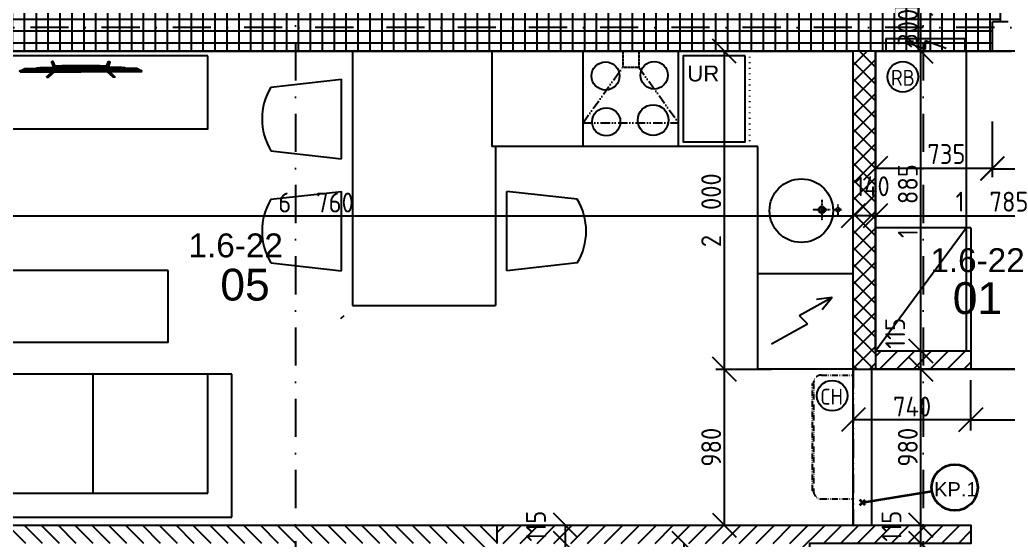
# Model space of a CAD drawing. Extents: x 4511820 to 5180432, y -1526536 to -944957.
# Drawn here: x 5030372 to 5036591, y -1322130 to -1318858 of the extents above; entities that cross this region are included whole.
import ezdxf

# ---------------------------------------------------------------- set-up
doc = ezdxf.new("R2010")
doc.units = 0
doc.header["$MEASUREMENT"] = 0
for name, pattern in [('ACAD_ISO07W100', [3.5, 0.5, -3]), ('ACAD_ISO12W100', [22, 12, -3, 0.5, -3, 0.5, -3]), ('BODKOCIARKOVANA_3', [5.6, 3, -1.3, 0, -1.3]), ('DASHED', [0.75, 0.5, -0.25])]:
    doc.linetypes.add(name, pattern=pattern)
doc.layers.get('0').update_dxf_attribs({"linetype": 'CONTINUOUS'})
doc.layers.get('Defpoints').update_dxf_attribs({"color": 61, "linetype": 'CONTINUOUS'})
for name, color, linetype in [('KÓTY', 4, 'CONTINUOUS'), ('MÚRY', 1, 'CONTINUOUS'), ('osi', 253, 'CONTINUOUS'), ('Plochy', 41, 'CONTINUOUS'), ('POPIS', 7, 'CONTINUOUS'), ('POZEMOK', 7, 'CONTINUOUS'), ('TENKÁ', 7, 'CONTINUOUS'), ('ZARIADENIE', 47, 'CONTINUOUS'), ('ZARIADENIE1', 145, 'CONTINUOUS'), ('ZZ-chladenie', 133, 'CONTINUOUS'), ('ZZ-elektro', 221, 'CONTINUOUS'), ('ŠRAFY', 82, 'CONTINUOUS')]:
    doc.layers.add(name, color=color, linetype=linetype)
doc.layers.add('preklady', color=74, linetype='CONTINUOUS', lineweight=35)
doc.styles.add('ARIAL', font='arial.ttf')
doc.styles.add('STYLE1', font='isocp.shx')
doc.dimstyles.new('STANDARD-50', dxfattribs={"dimtxt": 125, "dimasz": 150, "dimexe": 10, "dimexo": 200, "dimgap": 20, "dimtad": 1, "dimdsep": 46, "dimlunit": 6, "dimtxsty": 'STYLE1', "dimblk1": 'OBLIQUE', "dimblk2": 'OBLIQUE', "dimsah": 1, "dimcen": 2.5, "dimse1": 1, "dimse2": 1, "dimadec": 0, "dimazin": 0, "dimtfac": 1, "dimtmove": 1, "dimatfit": 3, "dimldrblk": 'OBLIQUE', "dimfxl": 1, "dimtolj": 1, "dimtzin": 0, "dimarcsym": 0})
pattern_1 = [(45, (515270.5, 128041), (-53.0330086, 53.0330086), [])]

# ---------------------------------------------------------------- blocks, each defined once
blk = doc.blocks.new('SESACKA ROH1')
at = {"layer": 'ZARIADENIE', "color": 30, "ltscale": 0.25}
for p, q in [((4444944, -1318705.2), (4444944, -1317105.2)), ((4444944, -1317105.2), (4445844, -1317105.2)), ((4445094, -1318555.2), (4445094, -1317105.2)), ((4445844, -1317105.2), (4445844, -1317805.2)), ((4447444, -1317805.2), (4445844, -1317805.2)), ((4445844, -1317805.2), (4445844, -1318555.2)), ((4446569, -1317805.2), (4446569, -1318555.2)), ((4447294, -1318555.2), (4447294, -1317805.2)), ((4447444, -1318705.2), (4447444, -1317805.2)), ((4445094, -1318555.2), (4447294, -1318555.2)), ((4444944, -1318705.2), (4447444, -1318705.2))]:
    blk.add_line(p, q, dxfattribs=at)
at = {"layer": 'ZARIADENIE', "color": 45, "ltscale": 0.25}
blk.add_lwpolyline([(4447044, -1317155.2), (4446044, -1317155.2), (4446044, -1317605.2), (4447044, -1317605.2)], close=True, dxfattribs=at)
blk = doc.blocks.new('Tv06_top_cad-block.com')
at = {"color": 0}
for points in [[(-161.1, -3.4), (-173.3, 26.2, 0.359324), (-175.3, 27.3, 0.097501), (-182.8, 24.2, 0.350578), (-183.5, 22.1), (-171.1, -10.4)], [(161.1, -3.4), (173.3, 26.2, -0.359324), (175.3, 27.3, -0.097501), (182.8, 24.2, -0.350578), (183.5, 22.1), (171.1, -10.4)], [(-381.9, -38.8, -0.13121), (-383.2, -32.7, -0.169032), (-383, -32.3), (-381.8, -31.1, -0.205713), (-381.3, -30.9), (-378.5, -30.9, 0.118206), (-376.2, -30.4), (-351.4, -18.4, -0.105648), (-345.8, -17), (0, -17)], [(-339.3, -21.2), (-339.3, -21.2, 0.099639), (-344.3, -22.2), (-349.2, -24.6, 0.215889), (-350.7, -26.3, 0.476075), (-349.4, -28, 0.244765)], [(-295.5, -17), (-282, -15, -0.02037), (-255.8, -12, -0.012056), (-227.2, -10.7), (-169.3, -10.7)], [(-182.5, -38.8), (-214.4, -69.1, 0.250582), (-215, -71, 0.266718), (-214.3, -71.9, 0.084688)], [(-214.3, -71.9), (-207.3, -73.1, 0.211205), (-203.3, -72.1), (-165.2, -38.8)], [(-181.8, -17), (-178.5, -14, -0.213415), (-177.3, -13.6), (0, -13.6)], [(-172.1, -13.6, -0.072098), (-159.2, -3, -0.121861), (-158.4, -2.8)], [(-170.1, -10.6, -0.053076), (-160.2, -2.9), (-158.4, -2.8)], [(-147.6, -13.6), (-147.6, -7.5, -0.414214), (-147.4, -7.3), (-146.5, -7.3, -0.414214), (-146.3, -7.5), (-146.3, -13.6)], [(-146.8, -28, 0.414214), (-145, -26.2), (-145, -23, 0.414214), (-146.8, -21.2)], [(-143.9, -13.6), (-143.9, -7.5, -0.414214), (-143.7, -7.3), (-142.7, -7.3, -0.414214), (-142.6, -7.5), (-142.6, -13.6)], [(-140.2, -13.6), (-140.2, -7.5, -0.414214), (-140, -7.3), (-139, -7.3, -0.414214), (-138.8, -7.5), (-138.8, -13.6)], [(-136.4, -13.6), (-136.4, -7.5, -0.414214), (-136.3, -7.3), (-135.3, -7.3, -0.414214), (-135.1, -7.5), (-135.1, -13.6)], [(-132.7, -13.6), (-132.7, -7.5, -0.414214), (-132.5, -7.3), (-131.6, -7.3, -0.414214), (-131.4, -7.5), (-131.4, -13.6)], [(-128.8, -28, -0.414214), (-130.6, -26.2), (-130.6, -23, -0.414214), (-128.8, -21.2)], [(-129, -13.6), (-129, -7.5, -0.414214), (-128.8, -7.3), (-127.9, -7.3, -0.414214), (-127.7, -7.5), (-127.7, -13.6)], [(-125.3, -13.6), (-125.3, -7.5, -0.414214), (-125.1, -7.3), (-124.1, -7.3, -0.414214), (-124, -7.5), (-124, -13.6)], [(-121.6, -13.6), (-121.6, -7.5, -0.414214), (-121.4, -7.3), (-120.4, -7.3, -0.414214), (-120.2, -7.5), (-120.2, -13.6)], [(-117.8, -13.6), (-117.8, -7.5, -0.414214), (-117.7, -7.3), (-116.7, -7.3, -0.414214), (-116.5, -7.5), (-116.5, -13.6)], [(-114.1, -13.6), (-114.1, -7.5, -0.414214), (-113.9, -7.3), (-113, -7.3, -0.414214), (-112.8, -7.5), (-112.8, -13.6)], [(-110.4, -13.6), (-110.4, -7.5, -0.414214), (-110.2, -7.3), (-109.3, -7.3, -0.414214), (-109.1, -7.5), (-109.1, -13.6)], [(-106.7, -13.6), (-106.7, -7.5, -0.414214), (-106.5, -7.3), (-105.5, -7.3, -0.414214), (-105.4, -7.5), (-105.4, -13.6)], [(-103, -13.6), (-103, -7.5, -0.414214), (-102.8, -7.3), (-101.8, -7.3, -0.414214), (-101.6, -7.5), (-101.6, -13.6)], [(-99.2, -13.6), (-99.2, -7.5, -0.414214), (-99.1, -7.3), (-98.1, -7.3, -0.414214), (-97.9, -7.5), (-97.9, -13.6)], [(-95.5, -13.6), (-95.5, -7.5, -0.414214), (-95.3, -7.3), (-94.4, -7.3, -0.414214), (-94.2, -7.5), (-94.2, -13.6)], [(-91.8, -13.6), (-91.8, -7.5, -0.414214), (-91.6, -7.3), (-90.7, -7.3, -0.414214), (-90.5, -7.5), (-90.5, -13.6)], [(-88.1, -13.6), (-88.1, -7.5, -0.414214), (-87.9, -7.3), (-86.9, -7.3, -0.414214), (-86.8, -7.5), (-86.8, -13.6)], [(-84.4, -13.6), (-84.4, -7.5, -0.414214), (-84.2, -7.3), (-83.2, -7.3, -0.414214), (-83, -7.5), (-83, -13.6)], [(-80.6, -13.6), (-80.6, -7.5, -0.414214), (-80.5, -7.3), (-79.5, -7.3, -0.414214), (-79.3, -7.5), (-79.3, -13.6)], [(-76.9, -13.6), (-76.9, -7.5, -0.414214), (-76.7, -7.3), (-75.8, -7.3, -0.414214), (-75.6, -7.5), (-75.6, -13.6)], [(-73.2, -13.6), (-73.2, -7.5, -0.414214), (-73, -7.3), (-72.1, -7.3, -0.414214), (-71.9, -7.5), (-71.9, -13.6)], [(-69.5, -13.6), (-69.5, -7.5, -0.414214), (-69.3, -7.3), (-68.3, -7.3, -0.414214), (-68.2, -7.5), (-68.2, -13.6)], [(-65.8, -13.6), (-65.8, -7.5, -0.414214), (-65.6, -7.3), (-64.6, -7.3, -0.414214), (-64.4, -7.5), (-64.4, -13.6)], [(-62, -13.6), (-62, -7.5, -0.414214), (-61.9, -7.3), (-60.9, -7.3, -0.414214), (-60.7, -7.5), (-60.7, -13.6)], [(-58.3, -13.6), (-58.3, -7.5, -0.414214), (-58.1, -7.3), (-57.2, -7.3, -0.414214), (-57, -7.5), (-57, -13.6)], [(-54.6, -13.6), (-54.6, -7.5, -0.414214), (-54.4, -7.3), (-53.5, -7.3, -0.414214), (-53.3, -7.5), (-53.3, -13.6)], [(-50.9, -13.6), (-50.9, -7.5, -0.414214), (-50.7, -7.3), (-49.7, -7.3, -0.414214), (-49.6, -7.5), (-49.6, -13.6)], [(-47.2, -13.6), (-47.2, -7.5, -0.414214), (-47, -7.3), (-46, -7.3, -0.414214), (-45.8, -7.5), (-45.8, -13.6)], [(-43.4, -13.6), (-43.4, -7.5, -0.414214), (-43.3, -7.3), (-42.3, -7.3, -0.414214), (-42.1, -7.5), (-42.1, -13.6)], [(-39.7, -13.6), (-39.7, -7.5, -0.414214), (-39.5, -7.3), (-38.6, -7.3, -0.414214), (-38.4, -7.5), (-38.4, -13.6)], [(-36, -13.6), (-36, -7.5, -0.414214), (-35.8, -7.3), (-34.9, -7.3, -0.414214), (-34.7, -7.5), (-34.7, -13.6)], [(-32.3, -13.6), (-32.3, -7.5, -0.414214), (-32.1, -7.3), (-31.1, -7.3, -0.414214), (-31, -7.5), (-31, -13.6)], [(-28.6, -13.6), (-28.6, -7.5, -0.414214), (-28.4, -7.3), (-27.4, -7.3, -0.414214), (-27.2, -7.5), (-27.2, -13.6)], [(-24.8, -13.6), (-24.8, -7.5, -0.414214), (-24.7, -7.3), (-23.7, -7.3, -0.414214), (-23.5, -7.5), (-23.5, -13.6)], [(-21.1, -13.6), (-21.1, -7.5, -0.414214), (-20.9, -7.3), (-20, -7.3, -0.414214), (-19.8, -7.5), (-19.8, -13.6)], [(-17.4, -13.6), (-17.4, -7.5, -0.414214), (-17.2, -7.3), (-16.3, -7.3, -0.414214), (-16.1, -7.5), (-16.1, -13.6)], [(-13.7, -13.6), (-13.7, -7.5, -0.414214), (-13.5, -7.3), (-12.5, -7.3, -0.414214), (-12.4, -7.5), (-12.4, -13.6)], [(-10, -13.6), (-10, -7.5, -0.414214), (-9.8, -7.3), (-8.8, -7.3, -0.414214), (-8.6, -7.5), (-8.6, -13.6)], [(-10, -28, 0.414214), (-8.2, -26.2), (-8.2, -23, 0.414214), (-10, -21.2)], [(-6.2, -13.6), (-6.2, -7.5, -0.414214), (-6.1, -7.3), (-5.1, -7.3, -0.414214), (-4.9, -7.5), (-4.9, -13.6)], [(-2.5, -13.6), (-2.5, -7.5, -0.414214), (-2.3, -7.3), (-1.4, -7.3, -0.414214), (-1.2, -7.5), (-1.2, -13.6)], [(181.8, -17), (178.5, -14, 0.213415), (177.3, -13.6), (0, -13.6)], [(381.9, -38.8, 0.13121), (383.2, -32.7, 0.169032), (383, -32.3), (381.8, -31.1, 0.205713), (381.3, -30.9), (378.5, -30.9, -0.118206), (376.2, -30.4), (351.4, -18.4, 0.105648), (345.8, -17), (0, -17)], [(2.5, -13.6), (2.5, -7.5, 0.414214), (2.3, -7.3), (1.4, -7.3, 0.414214), (1.2, -7.5), (1.2, -13.6)], [(6.2, -13.6), (6.2, -7.5, 0.414214), (6.1, -7.3), (5.1, -7.3, 0.414214), (4.9, -7.5), (4.9, -13.6)], [(10, -28, -0.414214), (8.2, -26.2), (8.2, -23, -0.414214), (10, -21.2)], [(10, -13.6), (10, -7.5, 0.414214), (9.8, -7.3), (8.8, -7.3, 0.414214), (8.6, -7.5), (8.6, -13.6)], [(13.7, -13.6), (13.7, -7.5, 0.414214), (13.5, -7.3), (12.5, -7.3, 0.414214), (12.4, -7.5), (12.4, -13.6)], [(17.4, -13.6), (17.4, -7.5, 0.414214), (17.2, -7.3), (16.3, -7.3, 0.414214), (16.1, -7.5), (16.1, -13.6)], [(21.1, -13.6), (21.1, -7.5, 0.414214), (20.9, -7.3), (20, -7.3, 0.414214), (19.8, -7.5), (19.8, -13.6)], [(24.8, -13.6), (24.8, -7.5, 0.414214), (24.7, -7.3), (23.7, -7.3, 0.414214), (23.5, -7.5), (23.5, -13.6)], [(28.6, -13.6), (28.6, -7.5, 0.414214), (28.4, -7.3), (27.4, -7.3, 0.414214), (27.2, -7.5), (27.2, -13.6)], [(32.3, -13.6), (32.3, -7.5, 0.414214), (32.1, -7.3), (31.1, -7.3, 0.414214), (31, -7.5), (31, -13.6)], [(36, -13.6), (36, -7.5, 0.414214), (35.8, -7.3), (34.9, -7.3, 0.414214), (34.7, -7.5), (34.7, -13.6)], [(39.7, -13.6), (39.7, -7.5, 0.414214), (39.5, -7.3), (38.6, -7.3, 0.414214), (38.4, -7.5), (38.4, -13.6)], [(43.4, -13.6), (43.4, -7.5, 0.414214), (43.3, -7.3), (42.3, -7.3, 0.414214), (42.1, -7.5), (42.1, -13.6)], [(47.2, -13.6), (47.2, -7.5, 0.414214), (47, -7.3), (46, -7.3, 0.414214), (45.8, -7.5), (45.8, -13.6)], [(50.9, -13.6), (50.9, -7.5, 0.414214), (50.7, -7.3), (49.7, -7.3, 0.414214), (49.6, -7.5), (49.6, -13.6)], [(54.6, -13.6), (54.6, -7.5, 0.414214), (54.4, -7.3), (53.5, -7.3, 0.414214), (53.3, -7.5), (53.3, -13.6)], [(58.3, -13.6), (58.3, -7.5, 0.414214), (58.1, -7.3), (57.2, -7.3, 0.414214), (57, -7.5), (57, -13.6)], [(62, -13.6), (62, -7.5, 0.414214), (61.9, -7.3), (60.9, -7.3, 0.414214), (60.7, -7.5), (60.7, -13.6)], [(65.8, -13.6), (65.8, -7.5, 0.414214), (65.6, -7.3), (64.6, -7.3, 0.414214), (64.4, -7.5), (64.4, -13.6)], [(69.5, -13.6), (69.5, -7.5, 0.414214), (69.3, -7.3), (68.3, -7.3, 0.414214), (68.2, -7.5), (68.2, -13.6)], [(73.2, -13.6), (73.2, -7.5, 0.414214), (73, -7.3), (72.1, -7.3, 0.414214), (71.9, -7.5), (71.9, -13.6)], [(76.9, -13.6), (76.9, -7.5, 0.414214), (76.7, -7.3), (75.8, -7.3, 0.414214), (75.6, -7.5), (75.6, -13.6)], [(80.6, -13.6), (80.6, -7.5, 0.414214), (80.5, -7.3), (79.5, -7.3, 0.414214), (79.3, -7.5), (79.3, -13.6)], [(84.4, -13.6), (84.4, -7.5, 0.414214), (84.2, -7.3), (83.2, -7.3, 0.414214), (83, -7.5), (83, -13.6)], [(88.1, -13.6), (88.1, -7.5, 0.414214), (87.9, -7.3), (86.9, -7.3, 0.414214), (86.8, -7.5), (86.8, -13.6)], [(91.8, -13.6), (91.8, -7.5, 0.414214), (91.6, -7.3), (90.7, -7.3, 0.414214), (90.5, -7.5), (90.5, -13.6)], [(95.5, -13.6), (95.5, -7.5, 0.414214), (95.3, -7.3), (94.4, -7.3, 0.414214), (94.2, -7.5), (94.2, -13.6)], [(99.2, -13.6), (99.2, -7.5, 0.414214), (99.1, -7.3), (98.1, -7.3, 0.414214), (97.9, -7.5), (97.9, -13.6)], [(103, -13.6), (103, -7.5, 0.414214), (102.8, -7.3), (101.8, -7.3, 0.414214), (101.6, -7.5), (101.6, -13.6)], [(106.7, -13.6), (106.7, -7.5, 0.414214), (106.5, -7.3), (105.5, -7.3, 0.414214), (105.4, -7.5), (105.4, -13.6)], [(110.4, -13.6), (110.4, -7.5, 0.414214), (110.2, -7.3), (109.3, -7.3, 0.414214), (109.1, -7.5), (109.1, -13.6)], [(114.1, -13.6), (114.1, -7.5, 0.414214), (113.9, -7.3), (113, -7.3, 0.414214), (112.8, -7.5), (112.8, -13.6)], [(117.8, -13.6), (117.8, -7.5, 0.414214), (117.7, -7.3), (116.7, -7.3, 0.414214), (116.5, -7.5), (116.5, -13.6)], [(121.6, -13.6), (121.6, -7.5, 0.414214), (121.4, -7.3), (120.4, -7.3, 0.414214), (120.2, -7.5), (120.2, -13.6)], [(125.3, -13.6), (125.3, -7.5, 0.414214), (125.1, -7.3), (124.1, -7.3, 0.414214), (124, -7.5), (124, -13.6)], [(129, -13.6), (129, -7.5, 0.414214), (128.8, -7.3), (127.9, -7.3, 0.414214), (127.7, -7.5), (127.7, -13.6)], [(128.8, -28, 0.414214), (130.6, -26.2), (130.6, -23, 0.414214), (128.8, -21.2)], [(132.7, -13.6), (132.7, -7.5, 0.414214), (132.5, -7.3), (131.6, -7.3, 0.414214), (131.4, -7.5), (131.4, -13.6)], [(136.4, -13.6), (136.4, -7.5, 0.414214), (136.3, -7.3), (135.3, -7.3, 0.414214), (135.1, -7.5), (135.1, -13.6)], [(140.2, -13.6), (140.2, -7.5, 0.414214), (140, -7.3), (139, -7.3, 0.414214), (138.8, -7.5), (138.8, -13.6)], [(143.9, -13.6), (143.9, -7.5, 0.414214), (143.7, -7.3), (142.7, -7.3, 0.414214), (142.6, -7.5), (142.6, -13.6)], [(146.8, -28, -0.414214), (145, -26.2), (145, -23, -0.414214), (146.8, -21.2)], [(147.6, -13.6), (147.6, -7.5, 0.414214), (147.4, -7.3), (146.5, -7.3, 0.414214), (146.3, -7.5), (146.3, -13.6)], [(172.1, -13.6, 0.072098), (159.2, -3, 0.121861), (158.4, -2.8)], [(170.1, -10.6, 0.053076), (160.2, -2.9), (158.4, -2.8)], [(214.3, -71.9), (207.3, -73.1, -0.211205), (203.3, -72.1), (165.2, -38.8)], [(295.5, -17), (282, -15, 0.02037), (255.8, -12, 0.012056), (227.2, -10.7), (169.3, -10.7)], [(182.5, -38.8), (214.4, -69.1, -0.250582), (215, -71, -0.266718), (214.3, -71.9, -0.084688)], [(339.3, -21.2), (339.3, -21.2, -0.099639), (344.3, -22.2), (349.2, -24.6, -0.215889), (350.7, -26.3, -0.476075), (349.4, -28, -0.244765)]]:
    blk.add_lwpolyline(points, format="xyb", dxfattribs=at)
for points in [[(-381.9, -38.8), (0, -38.8)], [(-378.5, -30.9), (0, -30.9)], [(-349.4, -28), (-146.8, -28)], [(-339.3, -21.2), (-146.8, -21.2)], [(-158.6, -6.5), (0, -6.5)], [(-128.8, -21.2), (-10, -21.2)], [(-128.8, -28), (-10, -28)], [(158.6, -6.5), (0, -6.5)], [(378.5, -30.9), (0, -30.9)], [(381.9, -38.8), (0, -38.8)], [(128.8, -21.2), (10, -21.2)], [(128.8, -28), (10, -28)], [(339.3, -21.2), (146.8, -21.2)], [(349.4, -28), (146.8, -28)]]:
    blk.add_lwpolyline(points, dxfattribs=at)
for centre, radius, start, end in [((0, -4564), 4564, 90, 91.98925), ((0, -4564), 4564, 88.01075, 90), ((-170.5, -10.1), 0.6, 200.97838, 314.02949), ((170.5, -10.1), 0.6, 225.97051, 339.02162)]:
    blk.add_arc(centre, radius, start, end, dxfattribs=at)
blk = doc.blocks.new('TV')
at = {"layer": 'ZARIADENIE', "color": 8}
blk.add_blockref('Tv06_top_cad-block.com', (4448198.7, -1316337.8), dxfattribs=at)
blk = doc.blocks.new('_OBLIQUE')
at = {"color": 0, "linetype": 'ByBlock'}
blk.add_line((-0.5, -0.5), (0.5, 0.5), dxfattribs=at)
blk = doc.blocks.new('*D23283')
at = {"layer": 'Defpoints', "color": 0}
for p in [(5033804.5, -1322150.2), (5033804.5, -1322150.2), (5033804.5, -1325175.2)]:
    blk.add_point(p, dxfattribs=at)
at = {"layer": 'KÓTY', "color": 0, "lineweight": -2}
blk.add_line((5033804.5, -1325175.2), (5033804.5, -1322150.2), dxfattribs=at)
at = {"layer": 'KÓTY', "color": 0, "linetype": 'ByBlock', "lineweight": -2, "xscale": 150, "yscale": 150, "zscale": 150}
for p, rotation in [((5033804.5, -1322150.2), 90), ((5033804.5, -1325175.2), 270)]:
    blk.add_blockref('_OBLIQUE', p, dxfattribs=dict(at, rotation=rotation))
at = {"layer": 'KÓTY', "color": 0, "insert": (5033722, -1323662.7), "char_height": 125, "attachment_point": 5, "rotation": 90, "style": 'STYLE1'}
blk.add_mtext('\\A1;3ﾠ025', dxfattribs=at)
blk = doc.blocks.new('*D23284')
at = {"layer": 'Defpoints', "color": 0}
for p in [(5033804.5, -1322035.2), (5033804.5, -1322035.2), (5033804.5, -1322150.2)]:
    blk.add_point(p, dxfattribs=at)
at = {"layer": 'KÓTY', "color": 0, "lineweight": -2}
blk.add_line((5033804.5, -1322150.2), (5033804.5, -1322035.2), dxfattribs=at)
at = {"layer": 'KÓTY', "color": 0, "linetype": 'ByBlock', "lineweight": -2, "xscale": 150, "yscale": 150, "zscale": 150}
for p, rotation in [((5033804.5, -1322035.2), 90), ((5033804.5, -1322150.2), 270)]:
    blk.add_blockref('_OBLIQUE', p, dxfattribs=dict(at, rotation=rotation))
at = {"layer": 'KÓTY', "color": 0, "insert": (5033619.5, -1322041.9), "char_height": 125, "attachment_point": 5, "rotation": 90, "style": 'STYLE1'}
blk.add_mtext('\\A1;115', dxfattribs=at)
blk = doc.blocks.new('*D23285')
at = {"layer": 'Defpoints', "color": 0}
for p in [(5034437.8, -1322150.2), (5034551.5, -1322150.2), (5034437.8, -1322570.2)]:
    blk.add_point(p, dxfattribs=at)
at = {"layer": 'KÓTY', "color": 0, "lineweight": -2}
blk.add_line((5034551.5, -1322570.2), (5034551.5, -1322150.2), dxfattribs=at)
at = {"layer": 'KÓTY', "color": 0, "linetype": 'ByBlock', "lineweight": -2, "xscale": 150, "yscale": 150, "zscale": 150}
for p, rotation in [((5034551.5, -1322150.2), 90), ((5034551.5, -1322570.2), 270)]:
    blk.add_blockref('_OBLIQUE', p, dxfattribs=dict(at, rotation=rotation))
at = {"layer": 'KÓTY', "color": 0, "insert": (5034469, -1322360.2), "char_height": 125, "attachment_point": 5, "rotation": 90, "style": 'STYLE1'}
blk.add_mtext('\\A1;420', dxfattribs=at)
blk = doc.blocks.new('*D23290')
at = {"layer": 'Defpoints', "color": 0}
for p in [(5036041.5, -1322150.2), (5036248.5, -1322150.2), (5036248.5, -1323175.2)]:
    blk.add_point(p, dxfattribs=at)
at = {"layer": 'KÓTY', "color": 0, "lineweight": -2}
for p, q in [((5036041.5, -1323175.2), (5036041.5, -1322150.2)), ((5036197, -1322239.2), (5036197, -1322654)), ((5036197, -1322654), (5036041.5, -1322662.7))]:
    blk.add_line(p, q, dxfattribs=at)
at = {"layer": 'KÓTY', "color": 0, "linetype": 'ByBlock', "lineweight": -2, "xscale": 150, "yscale": 150, "zscale": 150}
for p, rotation in [((5036041.5, -1322150.2), 90), ((5036041.5, -1323175.2), 270)]:
    blk.add_blockref('_OBLIQUE', p, dxfattribs=dict(at, rotation=rotation))
at = {"layer": 'KÓTY', "color": 0, "insert": (5036114.5, -1322446.6), "char_height": 125, "attachment_point": 5, "rotation": 90, "style": 'STYLE1'}
blk.add_mtext('\\A1;1ﾠ025', dxfattribs=at)
blk = doc.blocks.new('*D23291')
at = {"layer": 'Defpoints', "color": 0}
for p in [(5036041.5, -1322035.2), (5036356, -1322035.2), (5036248.5, -1322150.2)]:
    blk.add_point(p, dxfattribs=at)
at = {"layer": 'KÓTY', "color": 0, "lineweight": -2}
blk.add_line((5036041.5, -1322150.2), (5036041.5, -1322035.2), dxfattribs=at)
at = {"layer": 'KÓTY', "color": 0, "linetype": 'ByBlock', "lineweight": -2, "xscale": 150, "yscale": 150, "zscale": 150}
for p, rotation in [((5036041.5, -1322035.2), 90), ((5036041.5, -1322150.2), 270)]:
    blk.add_blockref('_OBLIQUE', p, dxfattribs=dict(at, rotation=rotation))
at = {"layer": 'KÓTY', "color": 0, "insert": (5035856.5, -1322041.9), "char_height": 125, "attachment_point": 5, "rotation": 90, "style": 'STYLE1'}
blk.add_mtext('\\A1;115', dxfattribs=at)
blk = doc.blocks.new('*D23292')
at = {"layer": 'Defpoints', "color": 0}
for p in [(5036041.5, -1321055.2), (5036356, -1321055.2), (5036356, -1322035.2)]:
    blk.add_point(p, dxfattribs=at)
at = {"layer": 'KÓTY', "color": 0, "lineweight": -2}
blk.add_line((5036041.5, -1322035.2), (5036041.5, -1321055.2), dxfattribs=at)
at = {"layer": 'KÓTY', "color": 0, "linetype": 'ByBlock', "lineweight": -2, "xscale": 150, "yscale": 150, "zscale": 150}
for p, rotation in [((5036041.5, -1321055.2), 90), ((5036041.5, -1322035.2), 270)]:
    blk.add_blockref('_OBLIQUE', p, dxfattribs=dict(at, rotation=rotation))
at = {"layer": 'KÓTY', "color": 0, "insert": (5035959, -1321545.2), "char_height": 125, "attachment_point": 5, "rotation": 90, "style": 'STYLE1'}
blk.add_mtext('\\A1;980', dxfattribs=at)
blk = doc.blocks.new('*D23293')
at = {"layer": 'Defpoints', "color": 0}
for p in [(5036041.5, -1320940.2), (5036356, -1320940.2), (5036381, -1321055.2)]:
    blk.add_point(p, dxfattribs=at)
at = {"layer": 'KÓTY', "color": 0, "lineweight": -2}
blk.add_line((5036041.5, -1321055.2), (5036041.5, -1320940.2), dxfattribs=at)
at = {"layer": 'KÓTY', "color": 0, "linetype": 'ByBlock', "lineweight": -2, "xscale": 150, "yscale": 150, "zscale": 150}
for p, rotation in [((5036041.5, -1320940.2), 90), ((5036041.5, -1321055.2), 270)]:
    blk.add_blockref('_OBLIQUE', p, dxfattribs=dict(at, rotation=rotation))
at = {"layer": 'KÓTY', "color": 0, "insert": (5035879.5, -1320829.5), "char_height": 125, "attachment_point": 5, "rotation": 90, "style": 'STYLE1'}
blk.add_mtext('\\A1;115', dxfattribs=at)
blk = doc.blocks.new('*D23294')
at = {"layer": 'Defpoints', "color": 0}
for p in [(5036041.5, -1319055.2), (5036148.5, -1319055.2), (5036356, -1320940.2)]:
    blk.add_point(p, dxfattribs=at)
at = {"layer": 'KÓTY', "color": 0, "lineweight": -2}
blk.add_line((5036041.5, -1320940.2), (5036041.5, -1319055.2), dxfattribs=at)
at = {"layer": 'KÓTY', "color": 0, "linetype": 'ByBlock', "lineweight": -2, "xscale": 150, "yscale": 150, "zscale": 150}
for p, rotation in [((5036041.5, -1319055.2), 90), ((5036041.5, -1320940.2), 270)]:
    blk.add_blockref('_OBLIQUE', p, dxfattribs=dict(at, rotation=rotation))
at = {"layer": 'KÓTY', "color": 0, "insert": (5035959, -1319997.7), "char_height": 125, "attachment_point": 5, "rotation": 90, "style": 'STYLE1'}
blk.add_mtext('\\A1;1ﾠ885', dxfattribs=at)
blk = doc.blocks.new('*D23296')
at = {"layer": 'Defpoints', "color": 0}
for p in [(5036491, -1319014.2), (5037541, -1319014.2), (5037541, -1319794)]:
    blk.add_point(p, dxfattribs=at)
at = {"layer": 'KÓTY', "color": 0, "lineweight": -2}
blk.add_line((5036491, -1319794), (5037541, -1319794), dxfattribs=at)
at = {"layer": 'KÓTY', "color": 0, "linetype": 'ByBlock', "lineweight": -2, "xscale": 150, "yscale": 150, "zscale": 150, "rotation": 180}
blk.add_blockref('_OBLIQUE', (5036491, -1319794), dxfattribs=at)
at = {"layer": 'KÓTY', "color": 0, "linetype": 'ByBlock', "lineweight": -2, "xscale": 150, "yscale": 150, "zscale": 150}
blk.add_blockref('_OBLIQUE', (5037541, -1319794), dxfattribs=at)
at = {"layer": 'KÓTY', "color": 0, "insert": (5037016, -1319711.5), "char_height": 125, "attachment_point": 5, "style": 'STYLE1'}
blk.add_mtext('\\A1;1ﾠ050', dxfattribs=at)
blk = doc.blocks.new('*D23297')
at = {"layer": 'Defpoints', "color": 0}
for p in [(5035756, -1319055.2), (5037541, -1319055.2), (5037541, -1320089.5)]:
    blk.add_point(p, dxfattribs=at)
at = {"layer": 'KÓTY', "color": 0, "lineweight": -2}
blk.add_line((5035756, -1320089.5), (5037541, -1320089.5), dxfattribs=at)
at = {"layer": 'KÓTY', "color": 0, "linetype": 'ByBlock', "lineweight": -2, "xscale": 150, "yscale": 150, "zscale": 150, "rotation": 180}
blk.add_blockref('_OBLIQUE', (5035756, -1320089.5), dxfattribs=at)
at = {"layer": 'KÓTY', "color": 0, "linetype": 'ByBlock', "lineweight": -2, "xscale": 150, "yscale": 150, "zscale": 150}
blk.add_blockref('_OBLIQUE', (5037541, -1320089.5), dxfattribs=at)
at = {"layer": 'KÓTY', "color": 0, "insert": (5036489, -1320001.5), "char_height": 125, "attachment_point": 5, "style": 'STYLE1'}
blk.add_mtext('\\A1;1ﾠ785', dxfattribs=at)
blk = doc.blocks.new('*D23300')
at = {"layer": 'Defpoints', "color": 0}
for p in [(5035616, -1320089.5), (5035616, -1320089.5), (5035756, -1320089.5)]:
    blk.add_point(p, dxfattribs=at)
at = {"layer": 'KÓTY', "color": 0, "lineweight": -2}
blk.add_line((5035756, -1320089.5), (5035616, -1320089.5), dxfattribs=at)
at = {"layer": 'KÓTY', "color": 0, "linetype": 'ByBlock', "lineweight": -2, "xscale": 150, "yscale": 150, "zscale": 150, "rotation": 180}
blk.add_blockref('_OBLIQUE', (5035616, -1320089.5), dxfattribs=at)
at = {"layer": 'KÓTY', "color": 0, "linetype": 'ByBlock', "lineweight": -2, "xscale": 150, "yscale": 150, "zscale": 150}
blk.add_blockref('_OBLIQUE', (5035756, -1320089.5), dxfattribs=at)
at = {"layer": 'KÓTY', "color": 0, "insert": (5035736.8, -1319904.5), "char_height": 125, "attachment_point": 5, "style": 'STYLE1'}
blk.add_mtext('\\A1;140', dxfattribs=at)
blk = doc.blocks.new('*D23301')
at = {"layer": 'Defpoints', "color": 0}
for p in [(5028856, -1319055.2), (5035616, -1319055.2), (5035616, -1320089.5)]:
    blk.add_point(p, dxfattribs=at)
at = {"layer": 'KÓTY', "color": 0, "lineweight": -2}
blk.add_line((5028856, -1320089.5), (5035616, -1320089.5), dxfattribs=at)
at = {"layer": 'KÓTY', "color": 0, "linetype": 'ByBlock', "lineweight": -2, "xscale": 150, "yscale": 150, "zscale": 150, "rotation": 180}
blk.add_blockref('_OBLIQUE', (5028856, -1320089.5), dxfattribs=at)
at = {"layer": 'KÓTY', "color": 0, "linetype": 'ByBlock', "lineweight": -2, "xscale": 150, "yscale": 150, "zscale": 150}
blk.add_blockref('_OBLIQUE', (5035616, -1320089.5), dxfattribs=at)
at = {"layer": 'KÓTY', "color": 0, "insert": (5032236, -1320007), "char_height": 125, "attachment_point": 5, "style": 'STYLE1'}
blk.add_mtext('\\A1;6ﾠ760', dxfattribs=at)
blk = doc.blocks.new('*D23306')
at = {"layer": 'Defpoints', "color": 0}
for p in [(5035616, -1320940.2), (5036356, -1320940.2), (5035616, -1321372.5)]:
    blk.add_point(p, dxfattribs=at)
at = {"layer": 'KÓTY', "color": 0, "lineweight": -2}
blk.add_line((5036356, -1321372.5), (5035616, -1321372.5), dxfattribs=at)
at = {"layer": 'KÓTY', "color": 0, "linetype": 'ByBlock', "lineweight": -2, "xscale": 150, "yscale": 150, "zscale": 150, "rotation": 180}
blk.add_blockref('_OBLIQUE', (5035616, -1321372.5), dxfattribs=at)
at = {"layer": 'KÓTY', "color": 0, "linetype": 'ByBlock', "lineweight": -2, "xscale": 150, "yscale": 150, "zscale": 150}
blk.add_blockref('_OBLIQUE', (5036356, -1321372.5), dxfattribs=at)
at = {"layer": 'KÓTY', "color": 0, "insert": (5035986, -1321290), "char_height": 125, "attachment_point": 5, "style": 'STYLE1'}
blk.add_mtext('\\A1;740', dxfattribs=at)
blk = doc.blocks.new('*D23307')
at = {"layer": 'Defpoints', "color": 0}
for p in [(5036356, -1320940.2), (5037541, -1320940.2), (5037541, -1321372.5)]:
    blk.add_point(p, dxfattribs=at)
at = {"layer": 'KÓTY', "color": 0, "lineweight": -2}
blk.add_line((5036356, -1321372.5), (5037541, -1321372.5), dxfattribs=at)
at = {"layer": 'KÓTY', "color": 0, "linetype": 'ByBlock', "lineweight": -2, "xscale": 150, "yscale": 150, "zscale": 150, "rotation": 180}
blk.add_blockref('_OBLIQUE', (5036356, -1321372.5), dxfattribs=at)
at = {"layer": 'KÓTY', "color": 0, "linetype": 'ByBlock', "lineweight": -2, "xscale": 150, "yscale": 150, "zscale": 150}
blk.add_blockref('_OBLIQUE', (5037541, -1321372.5), dxfattribs=at)
at = {"layer": 'KÓTY', "color": 0, "insert": (5036948.5, -1321290), "char_height": 125, "attachment_point": 5, "style": 'STYLE1'}
blk.add_mtext('\\A1;1ﾠ185', dxfattribs=at)
blk = doc.blocks.new('*D23308')
at = {"layer": 'Defpoints', "color": 0}
for p in [(5035616, -1319055.2), (5034804.5, -1321055.2), (5035616, -1321055.2)]:
    blk.add_point(p, dxfattribs=at)
at = {"layer": 'KÓTY', "color": 0, "lineweight": -2}
blk.add_line((5034804.5, -1319055.2), (5034804.5, -1321055.2), dxfattribs=at)
at = {"layer": 'KÓTY', "color": 0, "linetype": 'ByBlock', "lineweight": -2, "xscale": 150, "yscale": 150, "zscale": 150}
for p, rotation in [((5034804.5, -1319055.2), 90), ((5034804.5, -1321055.2), 270)]:
    blk.add_blockref('_OBLIQUE', p, dxfattribs=dict(at, rotation=rotation))
at = {"layer": 'KÓTY', "color": 0, "insert": (5034722, -1320055.2), "char_height": 125, "attachment_point": 5, "rotation": 90, "style": 'STYLE1'}
blk.add_mtext('\\A1;2ﾠ000', dxfattribs=at)
blk = doc.blocks.new('*D23309')
at = {"layer": 'Defpoints', "color": 0}
for p in [(5035616, -1321055.2), (5034804.5, -1322035.2), (5035616, -1322035.2)]:
    blk.add_point(p, dxfattribs=at)
at = {"layer": 'KÓTY', "color": 0, "lineweight": -2}
blk.add_line((5034804.5, -1321055.2), (5034804.5, -1322035.2), dxfattribs=at)
at = {"layer": 'KÓTY', "color": 0, "linetype": 'ByBlock', "lineweight": -2, "xscale": 150, "yscale": 150, "zscale": 150}
for p, rotation in [((5034804.5, -1321055.2), 90), ((5034804.5, -1322035.2), 270)]:
    blk.add_blockref('_OBLIQUE', p, dxfattribs=dict(at, rotation=rotation))
at = {"layer": 'KÓTY', "color": 0, "insert": (5034722, -1321545.2), "char_height": 125, "attachment_point": 5, "rotation": 90, "style": 'STYLE1'}
blk.add_mtext('\\A1;980', dxfattribs=at)
blk = doc.blocks.new('*D23321')
at = {"layer": 'Defpoints', "color": 0}
for p in [(5035756, -1319055.2), (5036491, -1319055.2), (5035756, -1319792.1)]:
    blk.add_point(p, dxfattribs=at)
at = {"layer": 'KÓTY', "color": 0, "lineweight": -2}
blk.add_line((5036491, -1319792.1), (5035756, -1319792.1), dxfattribs=at)
at = {"layer": 'KÓTY', "color": 0, "linetype": 'ByBlock', "lineweight": -2, "xscale": 150, "yscale": 150, "zscale": 150, "rotation": 180}
blk.add_blockref('_OBLIQUE', (5035756, -1319792.1), dxfattribs=at)
at = {"layer": 'KÓTY', "color": 0, "linetype": 'ByBlock', "lineweight": -2, "xscale": 150, "yscale": 150, "zscale": 150}
blk.add_blockref('_OBLIQUE', (5036491, -1319792.1), dxfattribs=at)
at = {"layer": 'KÓTY', "color": 0, "insert": (5036202, -1319702), "char_height": 125, "attachment_point": 5, "style": 'STYLE1'}
blk.add_mtext('\\A1;735', dxfattribs=at)
blk = doc.blocks.new('chlj3')
at = {"layer": 'ZZ-chladenie', "linetype": 'ACAD_ISO12W100', "ltscale": 3}
for p, q in [((5005195.8, -1151691.8), (5005395.8, -1151691.8)), ((5005195.8, -1152470.8), (5005395.8, -1152470.8))]:
    blk.add_line(p, q, dxfattribs=at)
blk.add_lwpolyline([(5005145.8, -1152419.2), (5005138.4, -1152419.2), (5005138.4, -1151744.5), (5005145.8, -1151744.5)], close=True, dxfattribs=at)
for centre, start, end in [((5005195.8, -1151741.8), 90, 180), ((5005195.8, -1152420.8), 180, 270)]:
    blk.add_arc(centre, 50, start, end, dxfattribs=at)
blk = doc.blocks.new('*D23387')
at = {"layer": 'Defpoints', "color": 0}
for p in [(5036041.5, -1318755.2), (5036041.5, -1318755.2), (5036041.5, -1319055.2)]:
    blk.add_point(p, dxfattribs=at)
at = {"layer": 'KÓTY', "color": 0, "lineweight": -2}
blk.add_line((5036041.5, -1319055.2), (5036041.5, -1318755.2), dxfattribs=at)
at = {"layer": 'KÓTY', "color": 0, "linetype": 'ByBlock', "lineweight": -2, "xscale": 150, "yscale": 150, "zscale": 150}
for p, rotation in [((5036041.5, -1318755.2), 90), ((5036041.5, -1319055.2), 270)]:
    blk.add_blockref('_OBLIQUE', p, dxfattribs=dict(at, rotation=rotation))
at = {"layer": 'KÓTY', "color": 0, "insert": (5035959, -1318905.2), "char_height": 125, "attachment_point": 5, "rotation": 90, "style": 'STYLE1'}
blk.add_mtext('\\A1;300', dxfattribs=at)

msp = doc.modelspace()

# ---------------------------------------------------------------- hatches: boundary and pattern name
at = {"layer": 'ŠRAFY', "ltscale": 0.25}
h = msp.add_hatch(dxfattribs=at)
h.set_pattern_fill('ANSI37', color=256, scale=600, angle=45)
h.set_pattern_definition([(90, (-3307273.674, 493071.734), (-75, 1e-14), []), (180, (-3307273.674, 493071.734), (-1e-14, -75), [])])
h.paths.add_polyline_path([(5036351, -1318755.191), (5036236, -1318755.191), (5035486, -1318755.191), (5035371, -1318755.191), (5034711, -1318755.191), (5034111, -1318755.191), (5033511, -1318755.191), (5033361, -1318755.191), (5028856, -1318755.191), (5028681, -1318755.191), (5027241, -1318755.191), (5027241, -1319055.191), (5028681, -1319055.191), (5028856, -1319055.191), (5033366, -1319055.191), (5033941, -1319055.191), (5034191, -1319055.191), (5034291, -1319055.191), (5034541, -1319055.191), (5034991, -1319055.191), (5035641, -1319055.191), (5035756, -1319055.191), (5036491, -1319055.191), (5036491, -1318870.191), (5036541, -1318870.191), (5036541, -1318755.191), (5036466, -1318755.191)])
h = msp.add_hatch(dxfattribs=at)
h.set_pattern_fill('ANSI37', color=256, scale=600, style=0)
h.set_pattern_definition([(45, (-3027247.4, 280820.68), (-53.0330086, 53.0330086), []), (135, (-3027247.4, 280820.68), (-53.0330086, -53.0330086), [])])
h.paths.add_polyline_path([(5035756, -1321055.191), (5035756, -1320940.191), (5035756, -1319055.191), (5035616, -1319055.191), (5035616, -1321055.191)])
h.paths.add_polyline_path([(5035599.201, -1319779.5), (5035874.299, -1319779.5), (5035874.299, -1320029.5), (5035599.201, -1320029.5)], flags=9)
h = msp.add_hatch(dxfattribs=at)
h.set_pattern_fill('ANSI31', color=256, scale=600, style=0)
h.set_pattern_definition(pattern_1)
h.paths.add_polyline_path([(5036356, -1320940.191), (5035756, -1320940.191), (5035756, -1321055.191), (5036356, -1321055.191)])
h = msp.add_hatch(dxfattribs=at)
h.set_pattern_fill('ANSI31', color=256, scale=600, angle=90, style=0)
h.set_pattern_definition([(135, (-2976355.03, 23031.926), (-53.0330086, -53.0330086), [])])
h.paths.add_polyline_path([(5033376, -1322035.191), (5028856, -1322035.191), (5028856, -1322150.191), (5033261, -1322150.191), (5033261, -1325175.191), (5033376, -1325175.191), (5033376, -1325060.191), (5033376, -1322150.191)])
h = msp.add_hatch(dxfattribs=at)
h.set_pattern_fill('ANSI31', color=256, scale=600, style=0)
h.set_pattern_definition(pattern_1)
h.paths.add_polyline_path([(5035226, -1322150.191), (5035226, -1322210.191), (5035226, -1322220.191), (5035341, -1322220.191), (5035341, -1322210.191), (5035341, -1322150.191), (5036356, -1322150.191), (5036356, -1322035.191), (5035641, -1322035.191), (5033376, -1322035.191), (5033376, -1322150.191), (5033401, -1322150.191)])

# ---------------------------------------------------------------- linework, layer by layer
at = {"layer": 'KÓTY'}
for p, q in [((5036491, -1319847.403), (5036491, -1319497.403)), ((5036356, -1321441), (5036356, -1321123.691))]:
    msp.add_line(p, q, dxfattribs=at)
at = {"layer": 'KÓTY', "ltscale": 25}
msp.add_line((5034751.097, -1321055.191), (5035101.097, -1321055.191), dxfattribs=at)
at = {"layer": 'MÚRY'}
for p, q in [((5036591, -1318870.191), (5036491, -1318870.191)), ((5036491, -1319055.191), (5036491, -1318870.191)), ((5028856, -1319055.191), (5035616, -1319055.191)), ((5035756, -1319055.191), (5036491, -1319055.191)), ((5035756, -1320940.191), (5035756, -1319055.191)), ((5035756, -1320940.191), (5036356, -1320940.191)), ((5036356, -1320940.191), (5036356, -1321055.191)), ((5035616, -1321055.191), (5036356, -1321055.191)), ((5028856, -1322035.191), (5036356, -1322035.191)), ((5036356, -1322035.191), (5036356, -1322150.191))]:
    msp.add_line(p, q, dxfattribs=at)
at = {"layer": 'MÚRY', "ltscale": 0.25}
msp.add_line((5035616, -1321055.191), (5035616, -1319055.191), dxfattribs=at)
at = {"layer": 'osi', "linetype": 'BODKOCIARKOVANA_3', "ltscale": 80}
for p, q in [((5032106, -1310038), (5032106, -1347555.191)), ((5036056, -1310038), (5036056, -1347555.191)), ((5041881, -1318905.191), (4978211, -1318905.191))]:
    msp.add_line(p, q, dxfattribs=at)
at = {"layer": 'Plochy'}
for points in [[(5035616, -1319055.191), (5028856, -1319055.191), (5028856, -1322035.191), (5035616, -1322035.191)], [(5037541, -1319055.191), (5035756, -1319055.191), (5035756, -1320940.191), (5036356, -1320940.191), (5036356, -1321055.191), (5037541, -1321055.191)], [(5037541, -1321055.191), (5035731, -1321055.191), (5035731, -1322035.191), (5036356, -1322035.191), (5036356, -1322150.191), (5035341, -1322150.191), (5035341, -1323175.191), (5036356, -1323175.191), (5036356, -1325175.191), (5037541, -1325175.191)]]:
    msp.add_lwpolyline(points, close=True, dxfattribs=at)
at = {"layer": 'POZEMOK'}
msp.add_lwpolyline([(5034936, -1319085.191), (5034546, -1319085.191), (5034546, -1319625.191), (5034936, -1319625.191)], close=True, dxfattribs=at)
at = {"layer": 'preklady'}
for p, q in [((5035657.265, -1321909.999), (5035690.499, -1321876.765)), ((5035690.5, -1321910), (5035657.266, -1321876.766)), ((5035673.883, -1321893.383), (5036111.125, -1321822.178))]:
    msp.add_line(p, q, dxfattribs=at)
at = {"layer": 'preklady', "ltscale": 0.25}
msp.add_circle((5036254.239, -1321798.872), 145, dxfattribs=at)
at = {"layer": 'TENKÁ'}
for p, q in [((5036541, -1318755.191), (5036541, -1318870.191)), ((5035756, -1319055.191), (5035616, -1319055.191)), ((5035756, -1320940.191), (5035756, -1321055.191)), ((5033376, -1322150.191), (5033376, -1322035.191))]:
    msp.add_line(p, q, dxfattribs=at)
at = {"layer": 'TENKÁ', "linetype": 'ACAD_ISO12W100', "ltscale": 10}
for p, q in [((5036491, -1319055.191), (5037541, -1319055.191)), ((5035616, -1321055.191), (5035616, -1322035.191)), ((5035731, -1321055.191), (5035731, -1322035.191))]:
    msp.add_line(p, q, dxfattribs=at)
at = {"layer": 'TENKÁ', "linetype": 'ACAD_ISO07W100', "ltscale": 10}
msp.add_line((5036356, -1321055.191), (5037541, -1321055.191), dxfattribs=at)
at = {"layer": 'ZARIADENIE', "color": 45, "ltscale": 0.25}
for p, q in [((5032466, -1319055.191), (5032466, -1320655.191)), ((5031952.264, -1319281.031), (5032396.392, -1319231.031)), ((5032396.392, -1319731.031), (5032396.392, -1319231.031)), ((5031952.264, -1319681.031), (5032396.392, -1319731.031)), ((5033366, -1319655.191), (5033366, -1320655.191)), ((5031952.264, -1319986.688), (5032396.392, -1319936.688)), ((5032396.392, -1320436.688), (5032396.392, -1319936.688)), ((5033879.736, -1319986.688), (5033435.608, -1319936.688)), ((5033435.608, -1320436.688), (5033435.608, -1319936.688)), ((5031952.264, -1320386.688), (5032396.392, -1320436.688)), ((5033879.736, -1320386.688), (5033435.608, -1320436.688)), ((5032466, -1320655.191), (5033366, -1320655.191))]:
    msp.add_line(p, q, dxfattribs=at)
at = {"layer": 'ZARIADENIE', "ltscale": 0.25}
for p, q in [((5036326, -1319055.191), (5036326, -1320940.191)), ((5036356, -1320165.191), (5036356, -1320940.191)), ((5032390.867, -1320736.756), (5032413.411, -1320716.963))]:
    msp.add_line(p, q, dxfattribs=at)
at = {"layer": 'ZARIADENIE'}
for p, q in [((5035756, -1320940.191), (5036326, -1320165.191)), ((5036356, -1320165.191), (5035756, -1320165.191))]:
    msp.add_line(p, q, dxfattribs=at)
at = {"layer": 'ZARIADENIE', "color": 45, "ltscale": 0.25}
msp.add_lwpolyline([(5031556, -1319085.191), (5029956, -1319085.191), (5029956, -1319542.959), (5031556, -1319542.959)], close=True, dxfattribs=at)
for centre, start, end in [((5032282.287, -1319481.031), 148.7833856, 211.2166144), ((5032282.287, -1320186.688), 148.7833856, 211.2166144), ((5033549.713, -1320186.688), 328.7833856, 31.2166144)]:
    msp.add_arc(centre, 385.896, start, end, dxfattribs=at)
at = {"layer": 'ZARIADENIE1', "color": 8, "ltscale": 0.25}
for p, q in [((5033341, -1319055.191), (5033341, -1319655.191)), ((5033916, -1319655.191), (5033916, -1319055.191)), ((5034516, -1319655.191), (5034516, -1319055.191)), ((5034516, -1319655.191), (5034516, -1319055.191)), ((5035016, -1319655.191), (5033341, -1319655.191)), ((5035016, -1321055.191), (5035016, -1319655.191)), ((5035616, -1320455.191), (5035016, -1320455.191)), ((5035616, -1321055.191), (5035016, -1321055.191))]:
    msp.add_line(p, q, dxfattribs=at)
at = {"layer": 'ZARIADENIE1', "color": 8, "linetype": 'ACAD_ISO12W100', "ltscale": 0.25}
for p, q in [((5034166, -1319055.191), (5034166, -1319155.191)), ((5034266, -1319055.191), (5034266, -1319155.191)), ((5034166, -1319155.191), (5034266, -1319155.191))]:
    msp.add_line(p, q, dxfattribs=at)
at = {"layer": 'ZARIADENIE1', "color": 8, "linetype": 'ACAD_ISO07W100', "ltscale": 10}
msp.add_line((5034966, -1319655.191), (5034966, -1319055.191), dxfattribs=at)
at = {"layer": 'ZARIADENIE1', "color": 8, "linetype": 'ACAD_ISO12W100', "ltscale": 5}
for p, q in [((5033916, -1319505.191), (5034166, -1319155.191)), ((5034266, -1319155.191), (5034516, -1319505.191)), ((5033916, -1319505.191), (5034516, -1319505.191))]:
    msp.add_line(p, q, dxfattribs=at)
at = {"layer": 'ZARIADENIE1', "color": 8, "linetype": 'DASHED'}
for p, q in [((5035419.231, -1319989.23), (5035419.231, -1320120.684)), ((5035469.896, -1320052.219), (5035360.351, -1320052.219)), ((5035544.301, -1320052.219), (5035492.268, -1320052.219)), ((5035519.654, -1320019.355), (5035519.654, -1320085.082))]:
    msp.add_line(p, q, dxfattribs=at)
at = {"layer": 'ZARIADENIE1', "color": 8}
for p, q in [((5035275.943, -1320717.284), (5035483.918, -1320601.567)), ((5035384.661, -1320614.452), (5035483.918, -1320601.567)), ((5035420.64, -1320679.116), (5035483.918, -1320601.567)), ((5035275.943, -1320717.284), (5035328.814, -1320769.116)), ((5035102.488, -1320895.043), (5035328.814, -1320769.116))]:
    msp.add_line(p, q, dxfattribs=at)
at = {"layer": 'ZARIADENIE1', "color": 8, "ltscale": 0.25}
for centre, radius in [((5034057.449, -1319210.957), 88.387), ((5034363.124, -1319206.748), 86.283), ((5034356.803, -1319488.745), 96.805), ((5034061.844, -1319499.267), 88.387), ((5035289.088, -1320058.067), 200)]:
    msp.add_circle(centre, radius, dxfattribs=at)
at = {"layer": 'ZARIADENIE1', "color": 8, "linetype": 'Continuous'}
for centre, radius in [((5035418.964, -1320051.945), 20.877), ((5035419.231, -1320052.219), 14.781)]:
    msp.add_circle(centre, radius, dxfattribs=at)
at = {"layer": 'ZARIADENIE1', "color": 8, "linetype": 'DASHED'}
msp.add_circle((5035519.654, -1320051.905), 12.931, dxfattribs=at)
at = {"layer": 'ZZ-chladenie'}
msp.add_circle((5035483.102, -1321221.404), 96, dxfattribs=at)
at = {"layer": 'ZZ-elektro'}
for p, q in [((5035821, -1318975.191), (5035821, -1319055.191)), ((5035821, -1318975.191), (5036321, -1318975.191)), ((5035942.507, -1318993.79), (5036071, -1319042.074)), ((5035995.813, -1318995.113), (5035942.507, -1318993.79)), ((5035983.493, -1319027.899), (5035942.507, -1318993.79)), ((5036071, -1319042.074), (5036071, -1318988.361)), ((5036071, -1318988.361), (5036199.493, -1319036.645)), ((5036321, -1319055.191), (5036321, -1318975.191))]:
    msp.add_line(p, q, dxfattribs=at)
msp.add_circle((5035927.44, -1319216.259), 96, dxfattribs=at)

# ---------------------------------------------------------------- block references
at = {"layer": 'Plochy', "color": 2}
for name, p in [('TV', (582557.282, -2808.532)), ('SESACKA ROH1', (584262, -3280))]:
    msp.add_blockref(name, p, dxfattribs=at)
at = {"layer": 'ZZ-chladenie'}
msp.add_blockref('chlj3', (30220.179, -169399.524), dxfattribs=at)

# ---------------------------------------------------------------- texts
at = {"layer": 'POPIS', "lineweight": 40, "ltscale": 0.25, "style": 'ARIAL'}
for s, height, p in [('1.6-22', 150, (5031433.269, -1320351.27)), ('1.6-22', 150, (5036100.769, -1320444.27)), ('05', 200, (5031633.811, -1320623.27)), ('01', 200, (5036241.811, -1320707.77))]:
    msp.add_text(s, height=height, dxfattribs=at).set_placement(p)
at = {"layer": 'preklady', "linetype": 'Continuous', "lineweight": 20, "style": 'ARIAL'}
msp.add_text('KP.1', height=90, dxfattribs=at).set_placement((5036124.975, -1321855.128))
at = {"layer": 'ZARIADENIE1', "color": 8, "linetype": 'ACAD_ISO07W100', "ltscale": 10, "style": 'ARIAL'}
msp.add_text('UR', height=100, dxfattribs=at).set_placement((5034571.429, -1319245.299))
at = {"layer": 'ZZ-chladenie', "style": 'STYLE1'}
msp.add_text('CH', height=100, dxfattribs=at).set_placement((5035408.474, -1321277.603))
at = {"layer": 'ZZ-elektro', "style": 'STYLE1'}
msp.add_text('RB', height=100, dxfattribs=at).set_placement((5035852.812, -1319272.458))

# ---------------------------------------------------------------- dimensions: what is measured, and where the dimension line sits
at = {"layer": 'KÓTY'}
dim = msp.add_linear_dim(base=(5036041.5, -1318755.191), p1=(5036041.5, -1319055.191), p2=(5036041.5, -1318755.191), angle=90, dimstyle='STANDARD-50', override={"dimtxsty": 'STYLE1', "dimldrblk": 'OBLIQUE'}, dxfattribs=at)
dim.commit()
dim.dimension.update_dxf_attribs({"geometry": '*D23387', "text_midpoint": (5035959, -1318905.191)})
for base, p1, p2, picture, middle in [((5034804.5, -1321055.191), (5035616, -1319055.191), (5035616, -1321055.191), '*D23308', (5034721.957, -1320055.191)), ((5036041.5, -1319055.191), (5036356, -1320940.191), (5036148.5, -1319055.191), '*D23294', (5035958.957, -1319997.691)), ((5034804.5, -1322035.191), (5035616, -1321055.191), (5035616, -1322035.191), '*D23309', (5034722, -1321545.191)), ((5036041.5, -1321055.191), (5036356, -1322035.191), (5036356, -1321055.191), '*D23292', (5035959, -1321545.191)), ((5033804.5, -1322035.191), (5033804.5, -1322150.191), (5033804.5, -1322035.191), '*D23284', (5033619.5, -1322041.941)), ((5036041.5, -1322035.191), (5036248.5, -1322150.191), (5036356, -1322035.191), '*D23291', (5035856.5, -1322041.941)), ((5033804.5, -1322150.191), (5033804.5, -1325175.191), (5033804.5, -1322150.191), '*D23283', (5033721.957, -1323662.691)), ((5034551.5, -1322150.191), (5034437.844, -1322570.191), (5034437.844, -1322150.191), '*D23285', (5034469, -1322360.191))]:
    dim = msp.add_linear_dim(base=base, p1=p1, p2=p2, angle=90, dimstyle='STANDARD-50', dxfattribs=at)
    dim.commit()
    dim.dimension.update_dxf_attribs({"geometry": picture, "text_midpoint": middle})
for base, p1, p2, picture, middle in [((5037541, -1319794), (5036491, -1319014.191), (5037541, -1319014.191), '*D23296', (5037016, -1319711.457)), ((5035616, -1320089.5), (5028856, -1319055.191), (5035616, -1319055.191), '*D23301', (5032236, -1320006.957)), ((5035616, -1320089.5), (5035756, -1320089.5), (5035616, -1320089.5), '*D23300', (5035736.75, -1319904.5)), ((5035616, -1321372.5), (5036356, -1320940.191), (5035616, -1320940.191), '*D23306', (5035986, -1321290)), ((5037541, -1321372.5), (5036356, -1320940.191), (5037541, -1320940.191), '*D23307', (5036948.5, -1321289.957))]:
    dim = msp.add_linear_dim(base=base, p1=p1, p2=p2, dimstyle='STANDARD-50', dxfattribs=at)
    dim.commit()
    dim.dimension.update_dxf_attribs({"geometry": picture, "text_midpoint": middle})
for base, p1, p2, picture, middle in [((5037541, -1320089.5), (5035756, -1319055.191), (5037541, -1319055.191), '*D23297', (5036489, -1320084)), ((5035756, -1319792.096), (5036491, -1319055.191), (5035756, -1319055.191), '*D23321', (5036202, -1319784.5))]:
    dim = msp.add_linear_dim(base=base, p1=p1, p2=p2, dimstyle='STANDARD-50', dxfattribs=at)
    dim.commit()
    dim.dimension.update_dxf_attribs({"geometry": picture, "text_midpoint": middle, "dimtype": 160})
for base, p1, p2, picture, middle in [((5036041.5, -1320940.191), (5036381, -1321055.191), (5036356, -1320940.191), '*D23293', (5035962, -1320829.5)), ((5036041.5, -1322150.191), (5036248.5, -1323175.191), (5036248.5, -1322150.191), '*D23290', (5036197, -1322634))]:
    dim = msp.add_linear_dim(base=base, p1=p1, p2=p2, angle=90, dimstyle='STANDARD-50', dxfattribs=at)
    dim.commit()
    dim.dimension.update_dxf_attribs({"geometry": picture, "text_midpoint": middle, "dimtype": 160})

doc.saveas('drawing.dxf')
